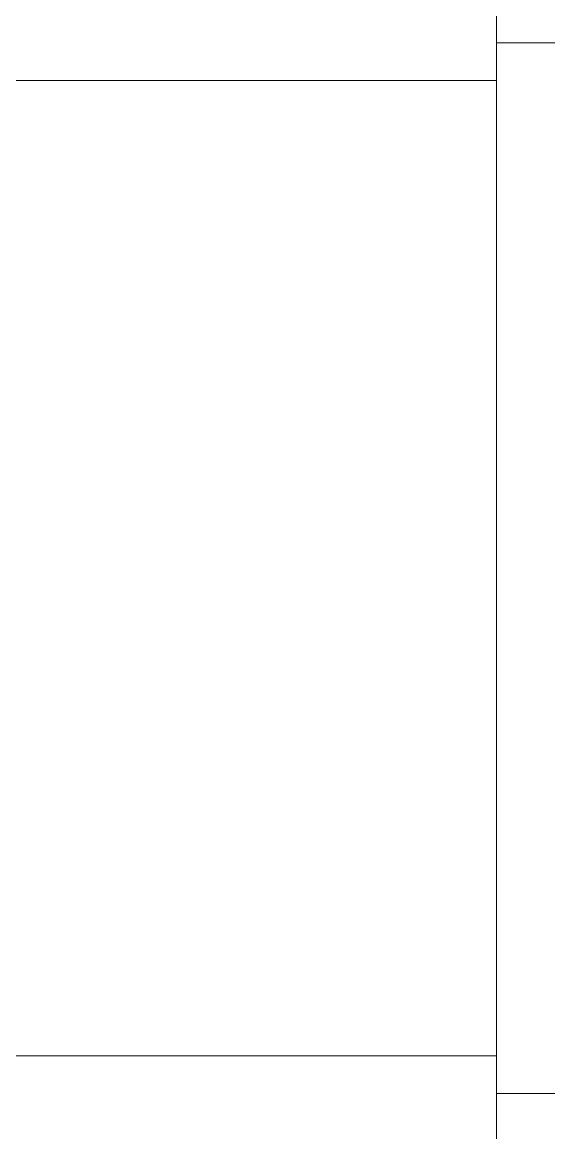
# Model space of a CAD drawing. Header units: millimetres. Extents: x -220592 to 404889, y -217665 to 38245.
# Drawn here: x 7637.93 to 7651.98, y -48086.58 to -48056.97 of the extents above; entities that cross this region are included whole.
import ezdxf

# ---------------------------------------------------------------- set-up
doc = ezdxf.new("R2010")
doc.units = ezdxf.units.MM
doc.linetypes.add('XKITLINE00', pattern=[0])
doc.layers.add('000 - 0_HIDE_OBJ_FRAMING_DEF_SUB_1', color=7, linetype='Continuous')

# ---------------------------------------------------------------- blocks, each defined once
blk = doc.blocks.new('*A13472')
at = {"layer": '000 - 0_HIDE_OBJ_FRAMING_DEF_SUB_1', "color": 7, "linetype": 'XKITLINE00', "lineweight": 0}
blk.add_line((-87.063349, 124.690337), (-87.063349, 152.690388), dxfattribs=at)
blk = doc.blocks.new('*A13532')
at = {"layer": '000 - 0_HIDE_OBJ_FRAMING_DEF_SUB_1', "color": 7, "linetype": 'XKITLINE00', "lineweight": 0}
for p, q in [((-87.063349, 151.690388), (-87.063349, 152.690388)), ((-166.903349, 151.690388), (-87.063349, 151.690388))]:
    blk.add_line(p, q, dxfattribs=at)
blk = doc.blocks.new('*A13533')
at = {"layer": '000 - 0_HIDE_OBJ_FRAMING_DEF_SUB_1', "color": 7, "linetype": 'XKITLINE00', "lineweight": 0}
for p in [(-166.903349, 125.690337), (-87.063349, 124.690337)]:
    blk.add_line(p, (-87.063349, 125.690337), dxfattribs=at)
blk = doc.blocks.new('*A14463')
at = {"layer": '000 - 0_HIDE_OBJ_FRAMING_DEF_SUB_1', "color": 7, "linetype": 'XKITLINE00', "lineweight": 0}
for p, q in [((-87.063349, 124.690337), (-83.063349, 124.690337)), ((-87.063349, 122.690337), (-87.063349, 124.690337)), ((-83.063349, 124.690337), (-83.063349, 122.690337)), ((-83.063349, 122.690337), (-87.063349, 122.690337))]:
    blk.add_line(p, q, dxfattribs=at)
blk = doc.blocks.new('*A14585')
at = {"layer": '000 - 0_HIDE_OBJ_FRAMING_DEF_SUB_1', "color": 7, "linetype": 'XKITLINE00', "lineweight": 0}
for p, q in [((-87.063349, 154.690388), (-83.063349, 154.690388)), ((-87.063349, 152.690388), (-87.063349, 154.690388)), ((-83.063349, 154.690388), (-83.063349, 152.690388)), ((-83.063349, 152.690388), (-87.063349, 152.690388))]:
    blk.add_line(p, q, dxfattribs=at)

msp = doc.modelspace()

# ---------------------------------------------------------------- block references
at = {"color": 7, "lineweight": 0}
for name in ['*A13472', '*A13532', '*A14585', '*A13533', '*A14463']:
    msp.add_blockref(name, (7737.6457, -48210.2152), dxfattribs=at)

doc.saveas('drawing.dxf')
